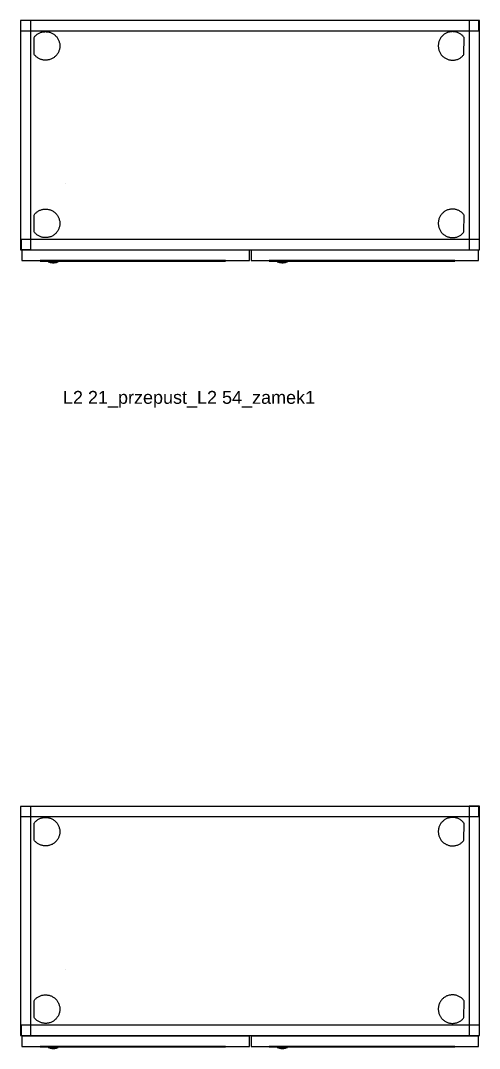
# Model space of a CAD drawing. Header units: millimetres. Extents: x 1075 to 13200, y 678 to 7235.
# Drawn here: x 9632 to 10433, y 5432 to 7227 of the extents above; entities that cross this region are included whole.
import ezdxf

# ---------------------------------------------------------------- set-up
doc = ezdxf.new("R2010")
doc.units = ezdxf.units.MM
doc.styles.add('Arial', font='arial.ttf')

msp = doc.modelspace()

# ---------------------------------------------------------------- linework, layer by layer
at = {"color": 0}
for points in [[(10432.9, 7226.8), (9631.9, 7226.8), (9631.9, 6826.8), (10432.9, 6826.8)], [(9650, 7226.8), (9632, 7226.8), (9632, 6826.8), (9650, 6826.8)], [(10432, 7226.8), (9632, 7226.8), (9632, 7209), (10432, 7209)], [(9650, 7226.8), (9632, 7226.8), (9632, 6826.9), (9650, 6826.9)], [(10432.9, 7226.8), (10414.9, 7226.8), (10414.9, 6826.8), (10432.9, 6826.8)], [(10432.9, 7226.8), (10414.9, 7226.8), (10414.9, 6826.8), (10432.9, 6826.8)], [(9655.4, 7197.2), (9656.2, 7198.2), (9657.1, 7199.3), (9658, 7200.2), (9659, 7201.2), (9660, 7202), (9661.1, 7202.8), (9662.1, 7203.5), (9663.2, 7204.2), (9664.4, 7204.8), (9665.5, 7205.3), (9666.7, 7205.8), (9667.9, 7206.3), (9669.1, 7206.6), (9670.4, 7206.9), (9671.6, 7207.1), (9672.9, 7207.3), (9674.2, 7207.4), (9675.4, 7207.5), (9676.7, 7207.4), (9678, 7207.3), (9679.2, 7207.2), (9680.5, 7207), (9681.7, 7206.7), (9683, 7206.3), (9684.2, 7205.9), (9685.4, 7205.5), (9686.6, 7204.9), (9687.8, 7204.3), (9688.9, 7203.6), (9690, 7202.9), (9691.1, 7202), (9692.2, 7201.2), (9693.2, 7200.2), (9694.1, 7199.2), (9695, 7198.2), (9695.8, 7197.2), (9696.5, 7196.1), (9697.2, 7195), (9697.8, 7193.8), (9698.4, 7192.6), (9698.9, 7191.5), (9699.3, 7190.2), (9699.6, 7189), (9699.9, 7187.8), (9700.2, 7186.5), (9700.3, 7185.3), (9700.5, 7184), (9700.5, 7182.7), (9700.5, 7181.5), (9700.4, 7180.2), (9700.2, 7178.9), (9700, 7177.7), (9699.7, 7176.4), (9699.4, 7175.2), (9699, 7174), (9698.5, 7172.8), (9698, 7171.6), (9697.4, 7170.5), (9696.7, 7169.3), (9696, 7168.2), (9695.2, 7167.2), (9694.3, 7166.1), (9693.4, 7165.1), (9692.4, 7164.2), (9691.4, 7163.3), (9690.3, 7162.5), (9689.2, 7161.7), (9688.1, 7161), (9686.9, 7160.4), (9685.8, 7159.8), (9684.6, 7159.3), (9683.3, 7158.9), (9682.1, 7158.5), (9680.9, 7158.2), (9679.6, 7158), (9678.3, 7157.8), (9677.1, 7157.7), (9675.8, 7157.6), (9674.5, 7157.7), (9673.3, 7157.8), (9672, 7157.9), (9670.7, 7158.1), (9669.5, 7158.4), (9668.3, 7158.7), (9667.1, 7159.1), (9665.9, 7159.6), (9664.7, 7160.1), (9663.6, 7160.7), (9662.4, 7161.4), (9661.4, 7162.1), (9660.3, 7162.9), (9659.3, 7163.7), (9658.3, 7164.6), (9657.4, 7165.6), (9656.5, 7166.6), (9655.6, 7167.6)], [(10406.2, 7197.2), (10405.3, 7198.2), (10404.4, 7199.3), (10403.5, 7200.2), (10402.5, 7201.2), (10401.5, 7202), (10400.5, 7202.8), (10399.4, 7203.5), (10398.3, 7204.2), (10397.2, 7204.8), (10396, 7205.3), (10394.8, 7205.8), (10393.6, 7206.3), (10392.4, 7206.6), (10391.2, 7206.9), (10389.9, 7207.1), (10388.7, 7207.3), (10387.4, 7207.4), (10386.1, 7207.5), (10384.9, 7207.4), (10383.6, 7207.3), (10382.3, 7207.2), (10381.1, 7207), (10379.8, 7206.7), (10378.6, 7206.3), (10377.3, 7205.9), (10376.1, 7205.5), (10374.9, 7204.9), (10373.8, 7204.3), (10372.6, 7203.6), (10371.5, 7202.9), (10370.4, 7202), (10369.4, 7201.2), (10368.4, 7200.2), (10367.5, 7199.2), (10366.6, 7198.2), (10365.8, 7197.2), (10365, 7196.1), (10364.4, 7195), (10363.7, 7193.8), (10363.2, 7192.6), (10362.7, 7191.5), (10362.3, 7190.2), (10361.9, 7189), (10361.6, 7187.8), (10361.4, 7186.5), (10361.2, 7185.3), (10361.1, 7184), (10361.1, 7182.7), (10361.1, 7181.5), (10361.2, 7180.2), (10361.3, 7178.9), (10361.5, 7177.7), (10361.8, 7176.4), (10362.2, 7175.2), (10362.6, 7174), (10363, 7172.8), (10363.6, 7171.6), (10364.2, 7170.5), (10364.8, 7169.3), (10365.6, 7168.2), (10366.4, 7167.2), (10367.2, 7166.1), (10368.1, 7165.1), (10369.1, 7164.2), (10370.2, 7163.3), (10371.2, 7162.5), (10372.3, 7161.7), (10373.5, 7161), (10374.6, 7160.4), (10375.8, 7159.8), (10377, 7159.3), (10378.2, 7158.9), (10379.4, 7158.5), (10380.7, 7158.2), (10382, 7158), (10383.2, 7157.8), (10384.5, 7157.7), (10385.8, 7157.6), (10387, 7157.7), (10388.3, 7157.8), (10389.6, 7157.9), (10390.8, 7158.1), (10392, 7158.4), (10393.3, 7158.7), (10394.5, 7159.1), (10395.7, 7159.6), (10396.8, 7160.1), (10398, 7160.7), (10399.1, 7161.4), (10400.2, 7162.1), (10401.2, 7162.9), (10402.3, 7163.7), (10403.2, 7164.6), (10404.2, 7165.6), (10405.1, 7166.6), (10405.9, 7167.6)], [(9655.4, 6887.3), (9656.2, 6888.4), (9657.1, 6889.5), (9658, 6890.4), (9659, 6891.3), (9660, 6892.2), (9661.1, 6893), (9662.1, 6893.7), (9663.2, 6894.4), (9664.4, 6895), (9665.5, 6895.5), (9666.7, 6896), (9667.9, 6896.4), (9669.1, 6896.8), (9670.4, 6897.1), (9671.6, 6897.3), (9672.9, 6897.5), (9674.2, 6897.6), (9675.4, 6897.6), (9676.7, 6897.6), (9678, 6897.5), (9679.2, 6897.4), (9680.5, 6897.2), (9681.7, 6896.9), (9683, 6896.5), (9684.2, 6896.1), (9685.4, 6895.6), (9686.6, 6895.1), (9687.8, 6894.5), (9688.9, 6893.8), (9690, 6893), (9691.1, 6892.2), (9692.2, 6891.3), (9693.2, 6890.4), (9694.1, 6889.4), (9695, 6888.4), (9695.8, 6887.3), (9696.5, 6886.3), (9697.2, 6885.1), (9697.8, 6884), (9698.4, 6882.8), (9698.9, 6881.6), (9699.3, 6880.4), (9699.6, 6879.2), (9699.9, 6878), (9700.2, 6876.7), (9700.3, 6875.4), (9700.5, 6874.2), (9700.5, 6872.9), (9700.5, 6871.6), (9700.4, 6870.4), (9700.2, 6869.1), (9700, 6867.9), (9699.7, 6866.6), (9699.4, 6865.4), (9699, 6864.2), (9698.5, 6863), (9698, 6861.8), (9697.4, 6860.6), (9696.7, 6859.5), (9696, 6858.4), (9695.2, 6857.3), (9694.3, 6856.3), (9693.4, 6855.3), (9692.4, 6854.4), (9691.4, 6853.5), (9690.3, 6852.6), (9689.2, 6851.9), (9688.1, 6851.2), (9686.9, 6850.5), (9685.8, 6850), (9684.6, 6849.5), (9683.3, 6849), (9682.1, 6848.7), (9680.9, 6848.4), (9679.6, 6848.1), (9678.3, 6848), (9677.1, 6847.9), (9675.8, 6847.8), (9674.5, 6847.8), (9673.3, 6847.9), (9672, 6848.1), (9670.7, 6848.3), (9669.5, 6848.6), (9668.3, 6848.9), (9667.1, 6849.3), (9665.9, 6849.8), (9664.7, 6850.3), (9663.6, 6850.9), (9662.4, 6851.6), (9661.4, 6852.3), (9660.3, 6853), (9659.3, 6853.9), (9658.3, 6854.8), (9657.4, 6855.7), (9656.5, 6856.7), (9655.6, 6857.8)], [(10406.2, 6887.3), (10405.3, 6888.4), (10404.4, 6889.5), (10403.5, 6890.4), (10402.5, 6891.3), (10401.5, 6892.2), (10400.5, 6893), (10399.4, 6893.7), (10398.3, 6894.4), (10397.2, 6895), (10396, 6895.5), (10394.8, 6896), (10393.6, 6896.4), (10392.4, 6896.8), (10391.2, 6897.1), (10389.9, 6897.3), (10388.7, 6897.5), (10387.4, 6897.6), (10386.1, 6897.6), (10384.9, 6897.6), (10383.6, 6897.5), (10382.3, 6897.4), (10381.1, 6897.2), (10379.8, 6896.9), (10378.6, 6896.5), (10377.3, 6896.1), (10376.1, 6895.6), (10374.9, 6895.1), (10373.8, 6894.5), (10372.6, 6893.8), (10371.5, 6893), (10370.4, 6892.2), (10369.4, 6891.3), (10368.4, 6890.4), (10367.5, 6889.4), (10366.6, 6888.4), (10365.8, 6887.3), (10365, 6886.3), (10364.4, 6885.1), (10363.7, 6884), (10363.2, 6882.8), (10362.7, 6881.6), (10362.3, 6880.4), (10361.9, 6879.2), (10361.6, 6878), (10361.4, 6876.7), (10361.2, 6875.4), (10361.1, 6874.2), (10361.1, 6872.9), (10361.1, 6871.6), (10361.2, 6870.4), (10361.3, 6869.1), (10361.5, 6867.9), (10361.8, 6866.6), (10362.2, 6865.4), (10362.6, 6864.2), (10363, 6863), (10363.6, 6861.8), (10364.2, 6860.6), (10364.8, 6859.5), (10365.6, 6858.4), (10366.4, 6857.3), (10367.2, 6856.3), (10368.1, 6855.3), (10369.1, 6854.4), (10370.2, 6853.5), (10371.2, 6852.6), (10372.3, 6851.9), (10373.5, 6851.2), (10374.6, 6850.5), (10375.8, 6850), (10377, 6849.5), (10378.2, 6849), (10379.4, 6848.7), (10380.7, 6848.4), (10382, 6848.1), (10383.2, 6848), (10384.5, 6847.9), (10385.8, 6847.8), (10387, 6847.8), (10388.3, 6847.9), (10389.6, 6848.1), (10390.8, 6848.3), (10392, 6848.6), (10393.3, 6848.9), (10394.5, 6849.3), (10395.7, 6849.8), (10396.8, 6850.3), (10398, 6850.9), (10399.1, 6851.6), (10400.2, 6852.3), (10401.2, 6853), (10402.3, 6853.9), (10403.2, 6854.8), (10404.2, 6855.7), (10405.1, 6856.7), (10405.9, 6857.8)], [(10432.9, 6844.8), (9632.9, 6844.8), (9632.9, 6826.8), (10432.9, 6826.8)], [(10031.4, 6825.7), (9634.4, 6825.7), (9634.4, 6807.7), (10031.4, 6807.7)], [(10431.4, 6825.7), (10034.4, 6825.7), (10034.4, 6807.7), (10431.4, 6807.7)], [(9989.9, 6807.7), (9665.9, 6807.7), (9665.9, 6807.2), (9665.9, 6807.2), (9665.9, 6807.2), (9665.9, 6807.2), (9665.9, 6807.1), (9665.9, 6807.1), (9665.9, 6807.1), (9665.9, 6807.1), (9665.9, 6807), (9665.9, 6807), (9665.9, 6807), (9666, 6807), (9666, 6807), (9666, 6806.9), (9666, 6806.9), (9666, 6806.9), (9666, 6806.9), (9666, 6806.9), (9666.1, 6806.8), (9666.1, 6806.8), (9666.1, 6806.8), (9666.1, 6806.8), (9666.1, 6806.8), (9666.2, 6806.8), (9666.2, 6806.8), (9666.2, 6806.8), (9666.2, 6806.8), (9666.3, 6806.7), (9666.3, 6806.7), (9666.3, 6806.7), (9666.3, 6806.7), (9666.4, 6806.7), (9666.4, 6806.7), (9989.3, 6806.7), (9989.4, 6806.7), (9989.4, 6806.7), (9989.4, 6806.7), (9989.4, 6806.7), (9989.5, 6806.7), (9989.5, 6806.8), (9989.5, 6806.8), (9989.5, 6806.8), (9989.6, 6806.8), (9989.6, 6806.8), (9989.6, 6806.8), (9989.6, 6806.8), (9989.6, 6806.8), (9989.7, 6806.8), (9989.7, 6806.9), (9989.7, 6806.9), (9989.7, 6806.9), (9989.7, 6806.9), (9989.8, 6806.9), (9989.8, 6807), (9989.8, 6807), (9989.8, 6807), (9989.8, 6807), (9989.8, 6807), (9989.8, 6807.1), (9989.8, 6807.1), (9989.8, 6807.1), (9989.8, 6807.1), (9989.9, 6807.2), (9989.9, 6807.2), (9989.9, 6807.2), (9989.9, 6807.2)], [(9697.7, 6806.7), (9680.1, 6806.7), (9680.1, 6805.6), (9697.7, 6805.6)], [(10389.9, 6807.7), (10065.9, 6807.7), (10065.9, 6807.2), (10065.9, 6807.2), (10065.9, 6807.2), (10065.9, 6807.2), (10065.9, 6807.1), (10065.9, 6807.1), (10065.9, 6807.1), (10065.9, 6807.1), (10065.9, 6807), (10065.9, 6807), (10065.9, 6807), (10066, 6807), (10066, 6807), (10066, 6806.9), (10066, 6806.9), (10066, 6806.9), (10066, 6806.9), (10066, 6806.9), (10066.1, 6806.8), (10066.1, 6806.8), (10066.1, 6806.8), (10066.1, 6806.8), (10066.1, 6806.8), (10066.2, 6806.8), (10066.2, 6806.8), (10066.2, 6806.8), (10066.2, 6806.8), (10066.3, 6806.7), (10066.3, 6806.7), (10066.3, 6806.7), (10066.3, 6806.7), (10066.4, 6806.7), (10066.4, 6806.7), (10389.3, 6806.7), (10389.4, 6806.7), (10389.4, 6806.7), (10389.4, 6806.7), (10389.4, 6806.7), (10389.5, 6806.7), (10389.5, 6806.8), (10389.5, 6806.8), (10389.5, 6806.8), (10389.6, 6806.8), (10389.6, 6806.8), (10389.6, 6806.8), (10389.6, 6806.8), (10389.6, 6806.8), (10389.7, 6806.8), (10389.7, 6806.9), (10389.7, 6806.9), (10389.7, 6806.9), (10389.7, 6806.9), (10389.8, 6806.9), (10389.8, 6807), (10389.8, 6807), (10389.8, 6807), (10389.8, 6807), (10389.8, 6807), (10389.8, 6807.1), (10389.8, 6807.1), (10389.8, 6807.1), (10389.8, 6807.1), (10389.9, 6807.2), (10389.9, 6807.2), (10389.9, 6807.2), (10389.9, 6807.2)], [(10097.7, 6806.7), (10080.1, 6806.7), (10080.1, 6805.6), (10097.7, 6805.6)], [(10432.9, 5854.9), (9631.9, 5854.9), (9631.9, 5454.9), (10432.9, 5454.9)], [(9650, 5854.9), (9632, 5854.9), (9632, 5454.9), (9650, 5454.9)], [(10432, 5854.9), (9632, 5854.9), (9632, 5837.1), (10432, 5837.1)], [(9650, 5854.9), (9632, 5854.9), (9632, 5455), (9650, 5455)], [(10432.9, 5855), (10414.9, 5855), (10414.9, 5455), (10432.9, 5455)], [(10432.9, 5854.9), (10414.9, 5854.9), (10414.9, 5454.9), (10432.9, 5454.9)], [(9655.4, 5825.3), (9656.2, 5826.4), (9657.1, 5827.4), (9658, 5828.4), (9659, 5829.3), (9660, 5830.2), (9661.1, 5831), (9662.1, 5831.7), (9663.2, 5832.4), (9664.4, 5833), (9665.5, 5833.5), (9666.7, 5834), (9667.9, 5834.4), (9669.1, 5834.8), (9670.4, 5835.1), (9671.6, 5835.3), (9672.9, 5835.5), (9674.2, 5835.6), (9675.4, 5835.6), (9676.7, 5835.6), (9678, 5835.5), (9679.2, 5835.4), (9680.5, 5835.1), (9681.7, 5834.9), (9683, 5834.5), (9684.2, 5834.1), (9685.4, 5833.6), (9686.6, 5833.1), (9687.8, 5832.5), (9688.9, 5831.8), (9690, 5831), (9691.1, 5830.2), (9692.2, 5829.3), (9693.2, 5828.4), (9694.1, 5827.4), (9695, 5826.4), (9695.8, 5825.3), (9696.5, 5824.2), (9697.2, 5823.1), (9697.8, 5822), (9698.4, 5820.8), (9698.9, 5819.6), (9699.3, 5818.4), (9699.6, 5817.2), (9699.9, 5815.9), (9700.2, 5814.7), (9700.3, 5813.4), (9700.5, 5812.2), (9700.5, 5810.9), (9700.5, 5809.6), (9700.4, 5808.4), (9700.2, 5807.1), (9700, 5805.8), (9699.7, 5804.6), (9699.4, 5803.4), (9699, 5802.1), (9698.5, 5801), (9698, 5799.8), (9697.4, 5798.6), (9696.7, 5797.5), (9696, 5796.4), (9695.2, 5795.3), (9694.3, 5794.3), (9693.4, 5793.3), (9692.4, 5792.3), (9691.4, 5791.4), (9690.3, 5790.6), (9689.2, 5789.9), (9688.1, 5789.2), (9686.9, 5788.5), (9685.8, 5788), (9684.6, 5787.5), (9683.3, 5787), (9682.1, 5786.7), (9680.9, 5786.4), (9679.6, 5786.1), (9678.3, 5786), (9677.1, 5785.8), (9675.8, 5785.8), (9674.5, 5785.8), (9673.3, 5785.9), (9672, 5786.1), (9670.7, 5786.3), (9669.5, 5786.6), (9668.3, 5786.9), (9667.1, 5787.3), (9665.9, 5787.8), (9664.7, 5788.3), (9663.6, 5788.9), (9662.4, 5789.5), (9661.4, 5790.3), (9660.3, 5791), (9659.3, 5791.9), (9658.3, 5792.8), (9657.4, 5793.7), (9656.5, 5794.7), (9655.6, 5795.8)], [(10406.2, 5825.3), (10405.3, 5826.4), (10404.4, 5827.4), (10403.5, 5828.4), (10402.5, 5829.3), (10401.5, 5830.2), (10400.5, 5831), (10399.4, 5831.7), (10398.3, 5832.4), (10397.2, 5833), (10396, 5833.5), (10394.8, 5834), (10393.6, 5834.4), (10392.4, 5834.8), (10391.2, 5835.1), (10389.9, 5835.3), (10388.7, 5835.5), (10387.4, 5835.6), (10386.1, 5835.6), (10384.9, 5835.6), (10383.6, 5835.5), (10382.3, 5835.4), (10381.1, 5835.1), (10379.8, 5834.9), (10378.6, 5834.5), (10377.3, 5834.1), (10376.1, 5833.6), (10374.9, 5833.1), (10373.8, 5832.5), (10372.6, 5831.8), (10371.5, 5831), (10370.4, 5830.2), (10369.4, 5829.3), (10368.4, 5828.4), (10367.5, 5827.4), (10366.6, 5826.4), (10365.8, 5825.3), (10365, 5824.2), (10364.4, 5823.1), (10363.7, 5822), (10363.2, 5820.8), (10362.7, 5819.6), (10362.3, 5818.4), (10361.9, 5817.2), (10361.6, 5815.9), (10361.4, 5814.7), (10361.2, 5813.4), (10361.1, 5812.2), (10361.1, 5810.9), (10361.1, 5809.6), (10361.2, 5808.4), (10361.3, 5807.1), (10361.5, 5805.8), (10361.8, 5804.6), (10362.2, 5803.4), (10362.6, 5802.1), (10363, 5801), (10363.6, 5799.8), (10364.2, 5798.6), (10364.8, 5797.5), (10365.6, 5796.4), (10366.4, 5795.3), (10367.2, 5794.3), (10368.1, 5793.3), (10369.1, 5792.3), (10370.2, 5791.4), (10371.2, 5790.6), (10372.3, 5789.9), (10373.5, 5789.2), (10374.6, 5788.5), (10375.8, 5788), (10377, 5787.5), (10378.2, 5787), (10379.4, 5786.7), (10380.7, 5786.4), (10382, 5786.1), (10383.2, 5786), (10384.5, 5785.8), (10385.8, 5785.8), (10387, 5785.8), (10388.3, 5785.9), (10389.6, 5786.1), (10390.8, 5786.3), (10392, 5786.6), (10393.3, 5786.9), (10394.5, 5787.3), (10395.7, 5787.8), (10396.8, 5788.3), (10398, 5788.9), (10399.1, 5789.5), (10400.2, 5790.3), (10401.2, 5791), (10402.3, 5791.9), (10403.2, 5792.8), (10404.2, 5793.7), (10405.1, 5794.7), (10405.9, 5795.8)], [(9655.4, 5515.5), (9656.2, 5516.6), (9657.1, 5517.6), (9658, 5518.6), (9659, 5519.5), (9660, 5520.3), (9661.1, 5521.1), (9662.1, 5521.9), (9663.2, 5522.5), (9664.4, 5523.1), (9665.5, 5523.7), (9666.7, 5524.2), (9667.9, 5524.6), (9669.1, 5525), (9670.4, 5525.2), (9671.6, 5525.5), (9672.9, 5525.6), (9674.2, 5525.8), (9675.4, 5525.8), (9676.7, 5525.8), (9678, 5525.7), (9679.2, 5525.5), (9680.5, 5525.3), (9681.7, 5525), (9683, 5524.7), (9684.2, 5524.3), (9685.4, 5523.8), (9686.6, 5523.2), (9687.8, 5522.6), (9688.9, 5521.9), (9690, 5521.2), (9691.1, 5520.4), (9692.2, 5519.5), (9693.2, 5518.6), (9694.1, 5517.6), (9695, 5516.6), (9695.8, 5515.5), (9696.5, 5514.4), (9697.2, 5513.3), (9697.8, 5512.2), (9698.4, 5511), (9698.9, 5509.8), (9699.3, 5508.6), (9699.6, 5507.4), (9699.9, 5506.1), (9700.2, 5504.9), (9700.3, 5503.6), (9700.5, 5502.3), (9700.5, 5501.1), (9700.5, 5499.8), (9700.4, 5498.5), (9700.2, 5497.3), (9700, 5496), (9699.7, 5494.8), (9699.4, 5493.5), (9699, 5492.3), (9698.5, 5491.1), (9698, 5490), (9697.4, 5488.8), (9696.7, 5487.7), (9696, 5486.6), (9695.2, 5485.5), (9694.3, 5484.5), (9693.4, 5483.5), (9692.4, 5482.5), (9691.4, 5481.6), (9690.3, 5480.8), (9689.2, 5480), (9688.1, 5479.3), (9686.9, 5478.7), (9685.8, 5478.1), (9684.6, 5477.6), (9683.3, 5477.2), (9682.1, 5476.8), (9680.9, 5476.5), (9679.6, 5476.3), (9678.3, 5476.1), (9677.1, 5476), (9675.8, 5476), (9674.5, 5476), (9673.3, 5476.1), (9672, 5476.2), (9670.7, 5476.5), (9669.5, 5476.7), (9668.3, 5477.1), (9667.1, 5477.5), (9665.9, 5477.9), (9664.7, 5478.5), (9663.6, 5479.1), (9662.4, 5479.7), (9661.4, 5480.4), (9660.3, 5481.2), (9659.3, 5482), (9658.3, 5482.9), (9657.4, 5483.9), (9656.5, 5484.9), (9655.6, 5486)], [(10406.2, 5515.5), (10405.3, 5516.6), (10404.4, 5517.6), (10403.5, 5518.6), (10402.5, 5519.5), (10401.5, 5520.3), (10400.5, 5521.1), (10399.4, 5521.9), (10398.3, 5522.5), (10397.2, 5523.1), (10396, 5523.7), (10394.8, 5524.2), (10393.6, 5524.6), (10392.4, 5525), (10391.2, 5525.2), (10389.9, 5525.5), (10388.7, 5525.6), (10387.4, 5525.8), (10386.1, 5525.8), (10384.9, 5525.8), (10383.6, 5525.7), (10382.3, 5525.5), (10381.1, 5525.3), (10379.8, 5525), (10378.6, 5524.7), (10377.3, 5524.3), (10376.1, 5523.8), (10374.9, 5523.2), (10373.8, 5522.6), (10372.6, 5521.9), (10371.5, 5521.2), (10370.4, 5520.4), (10369.4, 5519.5), (10368.4, 5518.6), (10367.5, 5517.6), (10366.6, 5516.6), (10365.8, 5515.5), (10365, 5514.4), (10364.4, 5513.3), (10363.7, 5512.2), (10363.2, 5511), (10362.7, 5509.8), (10362.3, 5508.6), (10361.9, 5507.4), (10361.6, 5506.1), (10361.4, 5504.9), (10361.2, 5503.6), (10361.1, 5502.3), (10361.1, 5501.1), (10361.1, 5499.8), (10361.2, 5498.5), (10361.3, 5497.3), (10361.5, 5496), (10361.8, 5494.8), (10362.2, 5493.5), (10362.6, 5492.3), (10363, 5491.1), (10363.6, 5490), (10364.2, 5488.8), (10364.8, 5487.7), (10365.6, 5486.6), (10366.4, 5485.5), (10367.2, 5484.5), (10368.1, 5483.5), (10369.1, 5482.5), (10370.2, 5481.6), (10371.2, 5480.8), (10372.3, 5480), (10373.5, 5479.3), (10374.6, 5478.7), (10375.8, 5478.1), (10377, 5477.6), (10378.2, 5477.2), (10379.4, 5476.8), (10380.7, 5476.5), (10382, 5476.3), (10383.2, 5476.1), (10384.5, 5476), (10385.8, 5476), (10387, 5476), (10388.3, 5476.1), (10389.6, 5476.2), (10390.8, 5476.5), (10392, 5476.7), (10393.3, 5477.1), (10394.5, 5477.5), (10395.7, 5477.9), (10396.8, 5478.5), (10398, 5479.1), (10399.1, 5479.7), (10400.2, 5480.4), (10401.2, 5481.2), (10402.3, 5482), (10403.2, 5482.9), (10404.2, 5483.9), (10405.1, 5484.9), (10405.9, 5486)], [(10432.9, 5472.9), (9632.9, 5472.9), (9632.9, 5454.9), (10432.9, 5454.9)], [(10031.4, 5453.8), (9634.4, 5453.8), (9634.4, 5435.8), (10031.4, 5435.8)], [(10431.4, 5453.8), (10034.4, 5453.8), (10034.4, 5435.8), (10431.4, 5435.8)], [(9989.9, 5435.9), (9665.9, 5435.9), (9665.9, 5435.4), (9665.9, 5435.4), (9665.9, 5435.4), (9665.9, 5435.3), (9665.9, 5435.3), (9665.9, 5435.3), (9665.9, 5435.3), (9665.9, 5435.2), (9665.9, 5435.2), (9665.9, 5435.2), (9665.9, 5435.2), (9666, 5435.1), (9666, 5435.1), (9666, 5435.1), (9666, 5435.1), (9666, 5435.1), (9666, 5435), (9666, 5435), (9666.1, 5435), (9666.1, 5435), (9666.1, 5435), (9666.1, 5435), (9666.1, 5435), (9666.2, 5434.9), (9666.2, 5434.9), (9666.2, 5434.9), (9666.2, 5434.9), (9666.3, 5434.9), (9666.3, 5434.9), (9666.3, 5434.9), (9666.3, 5434.9), (9666.4, 5434.9), (9666.4, 5434.9), (9989.3, 5434.9), (9989.4, 5434.9), (9989.4, 5434.9), (9989.4, 5434.9), (9989.4, 5434.9), (9989.5, 5434.9), (9989.5, 5434.9), (9989.5, 5434.9), (9989.5, 5434.9), (9989.6, 5434.9), (9989.6, 5435), (9989.6, 5435), (9989.6, 5435), (9989.6, 5435), (9989.7, 5435), (9989.7, 5435), (9989.7, 5435), (9989.7, 5435.1), (9989.7, 5435.1), (9989.8, 5435.1), (9989.8, 5435.1), (9989.8, 5435.1), (9989.8, 5435.2), (9989.8, 5435.2), (9989.8, 5435.2), (9989.8, 5435.2), (9989.8, 5435.3), (9989.8, 5435.3), (9989.8, 5435.3), (9989.9, 5435.3), (9989.9, 5435.4), (9989.9, 5435.4), (9989.9, 5435.4)], [(9697.7, 5434.9), (9680.1, 5434.9), (9680.1, 5433.8), (9697.7, 5433.8)], [(10389.9, 5435.9), (10065.9, 5435.9), (10065.9, 5435.4), (10065.9, 5435.4), (10065.9, 5435.4), (10065.9, 5435.3), (10065.9, 5435.3), (10065.9, 5435.3), (10065.9, 5435.3), (10065.9, 5435.2), (10065.9, 5435.2), (10065.9, 5435.2), (10065.9, 5435.2), (10066, 5435.1), (10066, 5435.1), (10066, 5435.1), (10066, 5435.1), (10066, 5435.1), (10066, 5435), (10066, 5435), (10066.1, 5435), (10066.1, 5435), (10066.1, 5435), (10066.1, 5435), (10066.1, 5435), (10066.2, 5434.9), (10066.2, 5434.9), (10066.2, 5434.9), (10066.2, 5434.9), (10066.3, 5434.9), (10066.3, 5434.9), (10066.3, 5434.9), (10066.3, 5434.9), (10066.4, 5434.9), (10066.4, 5434.9), (10389.3, 5434.9), (10389.4, 5434.9), (10389.4, 5434.9), (10389.4, 5434.9), (10389.4, 5434.9), (10389.5, 5434.9), (10389.5, 5434.9), (10389.5, 5434.9), (10389.5, 5434.9), (10389.6, 5434.9), (10389.6, 5435), (10389.6, 5435), (10389.6, 5435), (10389.6, 5435), (10389.7, 5435), (10389.7, 5435), (10389.7, 5435), (10389.7, 5435.1), (10389.7, 5435.1), (10389.8, 5435.1), (10389.8, 5435.1), (10389.8, 5435.1), (10389.8, 5435.2), (10389.8, 5435.2), (10389.8, 5435.2), (10389.8, 5435.2), (10389.8, 5435.3), (10389.8, 5435.3), (10389.8, 5435.3), (10389.9, 5435.3), (10389.9, 5435.4), (10389.9, 5435.4), (10389.9, 5435.4)], [(10097.7, 5434.9), (10080.1, 5434.9), (10080.1, 5433.8), (10097.7, 5433.8)]]:
    msp.add_lwpolyline(points, close=True, dxfattribs=at)
for points in [[(9681.1, 6805.6), (9682.4, 6805.1), (9683.7, 6804.7), (9685, 6804.4), (9686.3, 6804.2), (9687.7, 6804.1), (9689, 6804.1), (9690.4, 6804.1), (9691.7, 6804.2), (9693.1, 6804.4), (9694.4, 6804.7), (9695.7, 6805.1), (9697, 6805.6)], [(10081.1, 6805.6), (10082.4, 6805.1), (10083.7, 6804.7), (10085, 6804.4), (10086.3, 6804.2), (10087.7, 6804.1), (10089, 6804.1), (10090.4, 6804.1), (10091.7, 6804.2), (10093.1, 6804.4), (10094.4, 6804.7), (10095.7, 6805.1), (10097, 6805.6)], [(9681.1, 5433.8), (9682.4, 5433.3), (9683.7, 5432.9), (9685, 5432.6), (9686.3, 5432.4), (9687.7, 5432.3), (9689, 5432.2), (9690.4, 5432.3), (9691.7, 5432.4), (9693.1, 5432.6), (9694.4, 5432.9), (9695.7, 5433.3), (9697, 5433.7)], [(10081.1, 5433.8), (10082.4, 5433.3), (10083.7, 5432.9), (10085, 5432.6), (10086.3, 5432.4), (10087.7, 5432.3), (10089, 5432.2), (10090.4, 5432.3), (10091.7, 5432.4), (10093.1, 5432.6), (10094.4, 5432.9), (10095.7, 5433.3), (10097, 5433.7)]]:
    msp.add_lwpolyline(points, dxfattribs=at)
for points in [[(9709.8, 6941.9, 376.1), (9709.8, 6941.9, 376.1), (9709.8, 6941.9, 376.1), (9709.8, 6941.9, 376.1)], [(9709.8, 5570.1, 376.1), (9709.8, 5570.1, 376.1), (9709.8, 5570.1, 376.1), (9709.8, 5570.1, 376.1)]]:
    msp.add_polyline3d(points, close=True, dxfattribs=at)

# ---------------------------------------------------------------- texts
at = {"color": 0, "style": 'Arial'}
msp.add_text('L2 21_przepust_L2 54_zamek1', height=22.49, dxfattribs=at).set_placement((9705.9, 6557.7))

doc.saveas('drawing.dxf')
